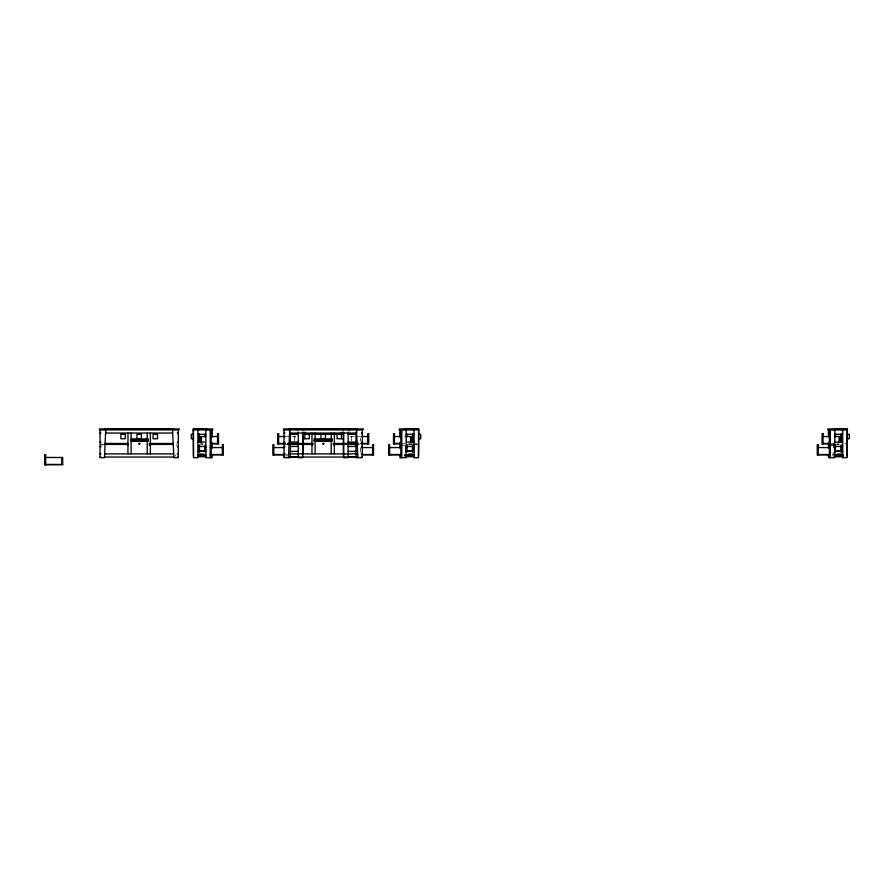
<?xml version="1.0" encoding="UTF-8"?>
<svg xmlns="http://www.w3.org/2000/svg" width="894" height="894" viewBox="0 0 894 894"><rect width="100%" height="100%" fill="white"/><g stroke="black" fill="none" stroke-linecap="round" stroke-linejoin="round"><path stroke-width="0.67" stroke-dasharray="4.47 3.35" d="M832.962 456.309L833.309 449.47M833.376 448.106L833.666 442.631M286.661 436.529L290.684 436.529M292.025 436.529L295.657 436.529L295.657 440.697M354.337 436.529L350.705 436.529L350.705 440.697M355.678 436.529L359.701 436.529M844.819 443.469L847.087 443.469M200.513 443.793L203.128 443.793M400.836 443.793L411.709 443.793M413.073 443.793L417.152 443.793M829.42 443.793L838.93 443.793M101 444.419L103.67 444.419M200.625 444.419L202.893 444.419M284.996 444.419L287.712 444.419M406.278 444.419L411.709 444.419M413.073 444.419L417.152 444.419M834.851 444.419L838.93 444.419M409.251 444.731L411.899 444.731M413.218 444.731L417.185 444.731M829.889 444.731L839.153 444.731M400.836 445.368L404.915 445.368M829.42 445.368L833.856 445.368M199.463 453.571L203.474 453.571M408.536 453.571L412.547 453.571M837.108 453.571L842.461 453.571M284.996 454.834L287.767 454.834M832.571 454.834L834.784 454.834M360.416 438.216L360.416 440.988M360.416 447.905L360.416 452.118M351.655 436.529L351.655 443.469M294.707 436.529L294.707 443.469M286.885 455.147L286.885 456.096M176.42 444.419L176.42 445.368M175.47 455.147L175.47 456.096M101.938 444.419L101.938 445.368"/><path stroke-width="1.34" d="M105.727 429.902L104.464 457.672L100.05 457.672L100.05 429.902M197.909 429.276L193.495 429.276L193.495 457.672L197.909 457.672L198.055 454.934M288.471 457.672L289.723 429.902M105.101 429.276L173.268 429.276M198.859 429.276L207.062 429.276M289.097 429.276L357.265 429.276M404.937 429.276L413.14 429.276M414.09 429.276L418.504 429.276L418.504 457.672L414.09 457.672L413.956 454.934M833.521 429.276L841.723 429.276M842.673 429.276L847.087 429.276L847.087 457.672L842.673 457.672L842.528 454.934M193.182 429.902L212.75 429.902L212.75 428.952L193.182 428.952L193.495 456.096M418.828 429.902L399.26 429.902L399.26 428.952L418.828 428.952L418.504 456.096M847.411 429.902L827.844 429.902L827.844 428.952L847.411 428.952L847.087 456.096M100.05 433.054L101 433.054M105.727 433.054L172.631 433.054L173.894 457.672L178.308 457.672L178.308 429.902M177.37 433.054L178.308 433.054M211.163 433.054L212.113 433.054M284.046 433.054L284.996 433.054M289.723 433.054L356.628 433.054L357.891 457.672M361.366 433.054L362.316 433.054M399.886 433.054L400.836 433.054M828.47 433.054L829.42 433.054M193.182 434.316L191.282 434.316L191.282 438.742L193.182 438.742M197.909 434.316L205.799 434.316M290.36 434.316L298.25 434.316M302.988 434.316L343.374 434.316M348.112 434.316L356.002 434.316M406.2 434.316L414.09 434.316M418.828 434.316L420.716 434.316L420.716 438.742L418.828 438.742M834.784 434.316L842.673 434.316M847.411 434.316L849.3 434.316L849.3 438.742L847.411 438.742M205.475 436.529L200.513 436.529L200.513 442.083M210.85 436.529L217.555 436.529M278.615 436.529L285.32 436.529M361.042 436.529L367.747 436.529M394.455 436.529L401.16 436.529M405.183 436.529L411.497 436.529L411.497 442.083M823.039 436.529L829.744 436.529M835.108 436.529L840.081 436.529L840.081 442.083M302.988 438.742L309.29 438.742L309.29 434.316M343.374 438.742L337.06 438.742L337.06 434.316M131.34 438.898L148.337 438.898M314.029 438.898L332.333 438.898M131.34 439.848L148.337 439.848M314.029 439.848L332.333 439.848M131.34 440.787L148.337 440.787M314.029 440.787L332.333 440.787M131.34 440.943L148.337 440.943M314.029 440.943L332.333 440.943M100.05 442.206L101 442.206M177.37 442.206L178.308 442.206M197.909 442.049L205.799 442.049M284.046 442.206L284.996 442.206M290.36 442.049L298.25 442.049M348.112 442.049L356.002 442.049M361.366 442.206L362.316 442.206M406.2 442.049L414.09 442.049M834.784 442.049L842.673 442.049M105.011 443.469L127.741 443.469M149.276 443.469L173.358 443.469M210.85 443.469L217.555 443.469M278.615 443.469L285.32 443.469M287.667 443.469L313.079 443.469M333.283 443.469L358.695 443.469M361.042 443.469L367.747 443.469M394.455 443.469L401.16 443.469M823.039 443.469L829.744 443.469M210.995 443.793L217.555 443.793M278.615 443.793L285.164 443.793M361.198 443.793L367.747 443.793M394.455 443.793L401.004 443.793M823.039 443.793L829.587 443.793M105.011 444.419L127.741 444.419M149.276 444.419L173.358 444.419M287.667 444.419L313.079 444.419M333.283 444.419L358.695 444.419M149.276 445.368L150.226 445.368L150.226 444.419M197.909 446.475L205.799 446.475M290.36 446.475L298.25 446.475M348.112 446.475L356.002 446.475M406.2 446.475L414.09 446.475M834.784 446.475L842.673 446.475M100.05 446.631L101 446.631M177.37 446.631L178.308 446.631M284.046 446.631L284.996 446.631M361.366 446.631L362.316 446.631M206.29 447.57L205.341 447.57L205.341 451.738M210.313 447.57L222.382 447.57M273.776 447.57L284.504 447.57M361.846 447.57L372.586 447.57M389.616 447.57L400.356 447.57M406.658 447.57L405.72 447.57L405.72 451.738M818.2 447.57L830.269 447.57M834.292 447.57L835.242 447.57M197.909 451.045L205.799 451.045M406.2 451.045L414.09 451.045M834.784 451.045L842.673 451.045M197.909 451.358L205.799 451.358M290.36 451.358L298.25 451.358M348.112 451.358L356.002 451.358M406.2 451.358L414.09 451.358M834.784 451.358L842.673 451.358M100.061 453.884L101.011 453.884M104.665 453.884L173.704 453.884M177.37 453.884L178.308 453.884M284.057 453.884L285.007 453.884M288.661 453.884L357.701 453.884M361.366 453.884L362.316 453.884M210.313 454.521L222.382 454.521M273.776 454.521L284.504 454.521M361.846 454.521L372.586 454.521M389.616 454.521L400.356 454.521M818.2 454.521L830.269 454.521M197.574 454.834L205.732 454.834M210.224 454.834L222.382 454.834M273.776 454.834L284.27 454.834M362.092 454.834L372.586 454.834M389.616 454.834L401.417 454.834M404.915 454.834L414.436 454.834M818.2 454.834L830.37 454.834M834.851 454.834L843.008 454.834M197.574 455.147L205.799 455.147M404.915 455.147L414.436 455.147M834.784 455.147L843.008 455.147M197.574 456.096L205.732 456.096M404.915 456.096L414.436 456.096M834.851 456.096L843.008 456.096M197.965 456.722L206.268 456.722M289.902 456.722L298.205 456.722M348.157 456.722L356.46 456.722M405.742 456.722L414.045 456.722M834.326 456.722L842.629 456.722M100.061 457.046L101.011 457.046M104.497 457.046L173.861 457.046M177.37 457.046L178.308 457.046M284.057 457.046L285.007 457.046M288.494 457.046L357.857 457.046M361.366 457.046L362.316 457.046M45.65 457.471L62.692 457.471L62.692 464.724L45.65 464.724M45.65 464.411L62.692 464.411M412.894 434.428L413.319 442.631M842.673 429.902L842.673 457.672M841.723 428.952L841.612 429.902M841.41 434.059L841.41 442.362M841.41 445.134L841.41 452.062M841.098 434.059L841.098 442.362M841.098 445.134L841.098 452.062M839.131 436.529L839.131 442.083M835.409 434.059L835.409 436.831M835.409 445.134L835.409 452.062M835.097 434.059L835.097 436.831M835.097 445.134L835.097 452.062M834.784 429.902L834.784 457.672L828.47 457.672L828.47 454.901M833.521 428.952L833.521 429.902M830.37 429.902L830.37 457.672M829.42 429.902L829.42 457.672M828.47 429.902L828.47 437.166M828.47 442.396L828.47 448.106M414.09 429.902L414.09 457.672M413.14 428.952L413.14 429.902M413.039 428.952L413.039 429.902M412.827 434.059L412.827 442.362M412.827 445.134L412.827 452.062M412.514 434.059L412.514 442.362M412.514 445.134L412.514 452.062M410.547 436.529L410.547 442.083M406.837 434.059L406.837 436.831M406.837 445.134L406.837 452.062M406.513 434.059L406.513 436.831M406.513 445.134L406.513 452.062M406.2 429.902L406.2 457.672L399.886 457.672L399.886 454.901M404.937 428.952L404.937 429.902M401.786 429.902L401.786 457.672M400.836 429.902L400.836 457.672M399.886 429.902L399.886 437.166M399.886 442.396L399.886 448.106M362.316 429.902L362.316 457.672L356.002 457.672L356.002 432.115M357.265 428.952L357.265 429.902M356.628 429.902L356.628 433.054M349.163 428.952L349.163 429.902M349.062 428.952L349.062 429.902M348.112 432.115L348.112 457.672L343.698 457.672L343.698 432.662M343.374 428.952L343.374 429.902M343.374 432.115L343.374 454.722M341.486 432.115L341.486 438.742M334.378 433.054L334.378 453.884M334.222 444.419L334.222 445.368M331.383 439.848L331.383 440.787M331.227 433.054L331.227 453.884M325.394 434.316L325.394 438.742L320.968 438.742L320.968 434.316M315.113 433.054L315.113 453.884M314.979 439.848L314.979 440.787M312.14 444.419L312.14 445.368M311.961 433.054L311.961 453.884M304.876 432.115L304.876 438.742M302.988 428.952L302.988 429.902M302.988 432.115L302.988 454.722M302.664 432.662L302.664 457.672L298.25 457.672L298.25 432.115M297.3 428.952L297.188 429.902M290.36 432.115L290.36 457.672L284.046 457.672L284.046 429.902M289.097 428.952L289.097 429.902M212.113 429.902L212.113 437.166M212.113 442.396L212.113 448.106M212.113 454.901L212.113 457.672L205.799 457.672L205.799 429.902M211.163 429.902L211.163 457.672M210.224 429.902L210.224 457.672M207.062 428.952L207.062 429.902M205.486 434.059L205.486 436.831M205.486 445.134L205.486 452.062M205.173 434.059L205.173 436.831M205.173 445.134L205.173 452.062M201.452 436.529L201.452 442.083M199.485 434.059L199.485 442.362M199.485 445.134L199.485 452.062M199.172 434.059L199.172 442.362M199.172 445.134L199.172 452.062M198.859 428.952L198.859 429.902M197.909 429.902L197.909 457.672M173.268 428.952L173.268 429.902M172.631 429.902L172.631 433.054M150.382 433.054L150.382 453.884M147.387 439.848L147.387 440.787M147.231 433.054L147.231 453.884M131.116 433.054L131.116 453.884M130.971 439.848L130.971 440.787M128.133 444.419L128.133 445.368M127.954 433.054L127.954 453.884M105.101 428.952L105.101 429.902M61.742 457.471L61.742 464.411M138.883 443.659C139.877 445.983 140.593 441.792 138.883 443.659M322.879 443.659C323.874 445.983 324.589 441.792 322.879 443.659M178.945 428.952L99.413 428.952L99.413 429.902L178.945 429.902L178.945 428.952M362.942 428.952L283.42 428.952L283.42 429.902L362.942 429.902L362.942 428.952M218.494 433.691L217.555 433.691L217.555 444.106L218.494 444.106L218.494 433.691M278.615 433.691L277.665 433.691L277.665 444.106L278.615 444.106L278.615 433.691M368.697 433.691L367.747 433.691L367.747 444.106L368.697 444.106L368.697 433.691M394.455 433.691L393.505 433.691L393.505 444.106L394.455 444.106L394.455 433.691M823.039 433.691L822.089 433.691L822.089 444.106L823.039 444.106L823.039 433.691M125.294 434.316L120.88 434.316L120.88 438.742L125.294 438.742L125.294 434.316M141.386 434.316L136.972 434.316L136.972 438.742L141.386 438.742L141.386 434.316M157.489 434.316L153.064 434.316L153.064 438.742L157.489 438.742L157.489 434.316M223.332 444.731L222.382 444.731L222.382 455.147L223.332 455.147L223.332 444.731M273.776 444.731L272.838 444.731L272.838 455.147L273.776 455.147L273.776 444.731M373.524 444.731L372.586 444.731L372.586 455.147L373.524 455.147L373.524 444.731M389.616 444.731L388.678 444.731L388.678 455.147L389.616 455.147L389.616 444.731M818.2 444.731L817.261 444.731L817.261 455.147L818.2 455.147L818.2 444.731M45.65 454.633L44.7 454.633L44.7 465.048L45.65 465.048L45.65 454.633"/></g></svg>
